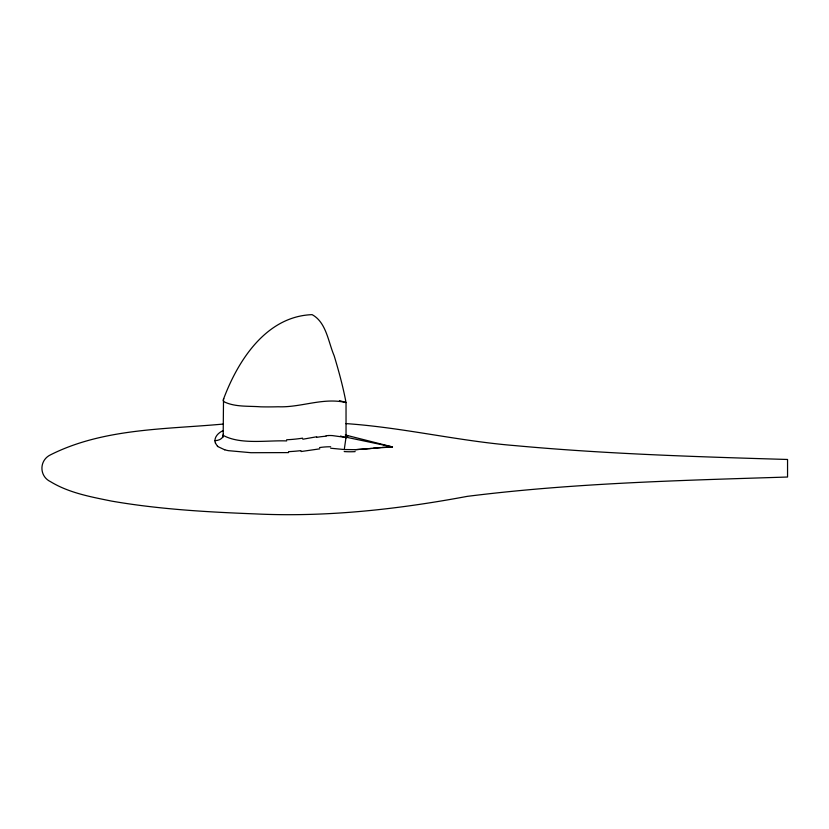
<?xml version="1.0" encoding="UTF-8"?>
<svg xmlns="http://www.w3.org/2000/svg" width="829" height="829" viewBox="0 0 829 829"><rect width="100%" height="100%" fill="white"/><g stroke="black" fill="none" stroke-linecap="round" stroke-linejoin="round"><path stroke-width="1.24" d="M215.291 443.069C213.478 437.474 218.524 432.396 223.405 430.562M328.211 435.526A46.88 43.885 5.2 0 1 332.367 435.588L346.004 437.463L344.273 449.525L330.688 448.23M223.519 398.873L223.167 437.049M214.887 440.686A8.777 5.502 1 0 0 223.167 435.339L223.405 434.303M302.823 439.235L316.699 436.769M319.787 448.841L301.082 451.536M373.019 448.261L392.48 446.945L345.289 434.976M371.527 448.416L355.693 449.66L344.273 449.525M368.542 448.707L380.49 447.525M367.029 448.852L367.775 448.779M366.273 448.924L354.916 449.691M381.982 447.391L392.48 446.945L346.035 437.184M326.098 435.671L328.211 435.588M288.565 452.603L251.011 452.707L228.255 450.644A54.61 48.186 -3.3 0 1 224.721 449.774M286.699 440.914C266.627 440.189 240.503 444.831 223.239 435.391M223.084 424.075C165.406 429.401 103.356 428.189 50.445 454.872C39.087 460.313 39.087 476.188 50.445 481.628C68.869 492.882 90.506 496.799 111.366 501.058C158.836 509.307 207.063 512.032 255.145 513.897C326.398 517.306 397.329 509.431 467.307 496.353C573.513 483.017 680.671 480.437 787.55 477.027L787.55 459.473C696.619 456.779 605.626 453.95 514.996 445.608C458.219 441.049 402.583 427.432 345.755 423.588M224.711 449.805L217.374 446.365M340.491 436.044L345.113 437.391M339.444 400.583L346.035 402.583L346.035 437.94M348.025 435.733A10.331 1.741 -67.3 0 1 346.149 437.588M355.164 451.629A79.056 67.885 7.1 0 1 344.18 451.567M217.675 446.168A9.73 7.606 15 0 1 215.561 443.028M300.948 450.634A156.847 135.096 -1.4 0 1 288.513 451.66M319.548 447.567A67.377 64.558 9.7 0 1 330.678 446.769M316.813 437.329A96.351 90.268 5.4 0 1 326.149 436.199M302.606 438.158A123.417 105.863 -1.7 0 1 286.637 439.764M223.716 398.604L223.167 400.438L223.675 401.588C234.959 407.288 248.503 405.827 260.814 406.842A370.646 370.646 0 0 0 278.192 406.77C301.051 407.692 323.175 397.164 346.035 402.583C343.071 386.77 338.812 371.216 334.18 355.807C328.253 342.045 326.357 322.294 312.098 314.647C266.534 316.295 238.224 359.973 223.716 398.604"/></g></svg>
